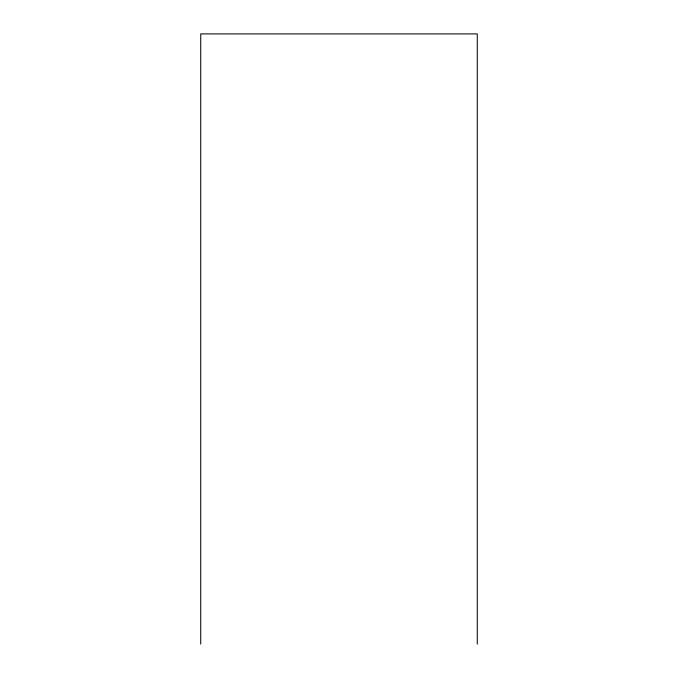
<?xml version="1.0" encoding="UTF-8"?>
<svg xmlns="http://www.w3.org/2000/svg" width="678" height="678" viewBox="0 0 678 678"><rect width="100%" height="100%" fill="white"/><g stroke="black" fill="none" stroke-linecap="round" stroke-linejoin="round"><path stroke-width="1.02" d="M477.27 644.1L477.27 33.9L200.73 33.9L200.73 644.1"/></g></svg>
